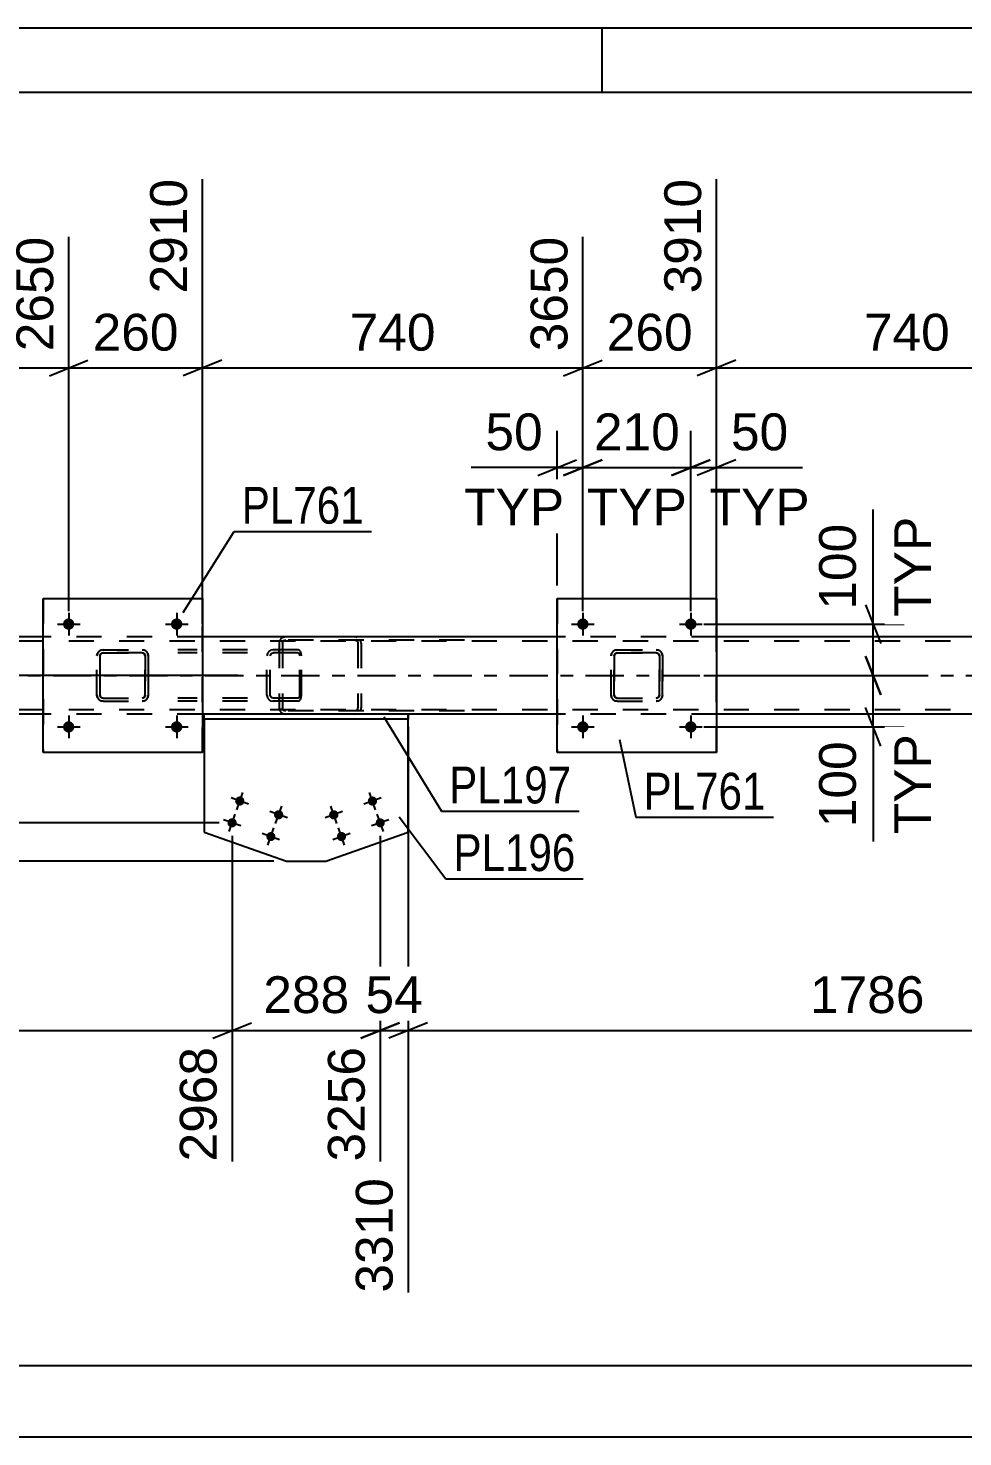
# Model space of a CAD drawing. Header units: millimetres. Extents: x -65 to 776, y -395 to 199.
# Drawn here: x 101.6 to 174.3, y 89.9 to 199.4 of the extents above; entities that cross this region are included whole.
import ezdxf

# ---------------------------------------------------------------- set-up
doc = ezdxf.new("R2010")
doc.units = ezdxf.units.MM
doc.linetypes.add('DXK_LINE_DOT2', pattern=[3.9198, 1.9599, -1.9599])
doc.linetypes.add('DXK_LINE_DOT3', pattern=[5.9187, 2.979, -0.9799, 0.9799, -0.9799])
doc.styles.add('Arial', font='ARIAL.TTF', dxfattribs={"height": 0.2})
doc.styles.add('Arial Narrow', font='ARIALN.TTF', dxfattribs={"height": 0.2})

# ---------------------------------------------------------------- blocks, each defined once
blk = doc.blocks.new('Unknown-318465366-1115')
at = {"color": 5, "linetype": 'Continuous'}
for p, q in [((776.28, 199.44), (-64.72, 199.44)), ((146.28, 194.44), (146.28, 199.44)), ((771.28, 194.44), (-59.72, 194.44))]:
    blk.add_line(p, q, dxfattribs=at)
blk = doc.blocks.new('Part-318465366-4475 - 4341')
at = {"color": 2, "linetype": 'Continuous'}
for p, q in [((142.79, 143.09), (142.79, 155.09)), ((142.79, 155.09), (142.79, 155.09)), ((142.79, 155.09), (155.19, 155.09)), ((155.19, 155.09), (155.19, 143.09)), ((142.79, 143.09), (142.79, 143.09)), ((155.19, 143.09), (142.79, 143.09))]:
    blk.add_line(p, q, dxfattribs=at)
at = {"color": 7, "linetype": 'DXK_LINE_DOT2'}
for p, q in [((142.79, 155.09), (142.79, 143.09)), ((142.79, 155.09), (142.79, 155.09)), ((155.19, 143.09), (155.19, 155.09)), ((142.79, 143.09), (142.79, 143.09))]:
    blk.add_line(p, q, dxfattribs=at)
blk = doc.blocks.new('Part-318465366-4476 - 4341')
at = {"color": 7, "linetype": 'DXK_LINE_DOT2'}
for p, q in [((146.98, 150.61), (147.02, 150.79)), ((146.98, 150.61), (146.99, 150.61)), ((146.98, 147.57), (146.98, 150.61)), ((147.02, 150.79), (146.99, 150.61)), ((146.99, 147.57), (146.99, 150.61)), ((147.24, 150.7), (147.22, 150.61)), ((147.23, 150.61), (147.22, 150.61)), ((147.22, 150.61), (147.22, 147.57)), ((147.23, 150.61), (147.24, 150.7)), ((147.23, 147.57), (147.23, 150.61)), ((147.24, 150.7), (147.3, 150.78)), ((147.29, 150.78), (147.24, 150.7)), ((147.28, 151.05), (147.46, 151.09)), ((147.47, 151.09), (147.28, 151.05)), ((147.37, 150.83), (147.29, 150.78)), ((147.3, 150.78), (147.37, 150.83)), ((147.37, 150.83), (147.47, 150.85)), ((147.46, 150.85), (147.37, 150.83)), ((147.47, 151.09), (147.46, 151.09)), ((147.46, 151.09), (150.5, 151.09)), ((147.46, 150.85), (147.47, 150.85)), ((150.5, 150.85), (147.46, 150.85)), ((147.47, 151.09), (150.51, 151.09)), ((147.47, 150.85), (150.51, 150.85)), ((150.5, 151.09), (150.51, 151.09)), ((150.5, 151.09), (150.69, 151.05)), ((150.51, 150.85), (150.5, 150.85)), ((150.59, 150.83), (150.5, 150.85)), ((150.69, 151.05), (150.51, 151.09)), ((150.51, 150.85), (150.6, 150.83)), ((150.59, 150.83), (150.6, 150.83)), ((150.67, 150.78), (150.59, 150.83)), ((150.6, 150.83), (150.68, 150.78)), ((150.72, 150.7), (150.67, 150.78)), ((150.68, 150.78), (150.73, 150.7)), ((150.74, 150.61), (150.72, 150.7)), ((150.73, 150.7), (150.75, 150.61)), ((150.75, 150.61), (150.74, 150.61)), ((150.74, 150.61), (150.74, 147.57)), ((150.75, 147.57), (150.75, 150.61)), ((150.94, 150.79), (150.98, 150.61)), ((150.99, 150.61), (150.95, 150.79)), ((150.99, 150.61), (150.98, 150.61)), ((150.98, 150.61), (150.98, 147.57)), ((150.99, 147.57), (150.99, 150.61)), ((146.99, 147.57), (146.98, 147.57)), ((147.02, 147.38), (146.98, 147.57)), ((146.99, 147.57), (147.02, 147.38)), ((147.22, 147.57), (147.23, 147.57)), ((147.22, 147.57), (147.24, 147.48)), ((147.24, 147.48), (147.23, 147.57)), ((147.3, 147.4), (147.24, 147.48)), ((147.24, 147.48), (147.29, 147.4)), ((147.28, 147.12), (147.28, 147.12)), ((147.46, 147.09), (147.28, 147.12)), ((147.28, 147.12), (147.47, 147.09)), ((147.29, 147.4), (147.37, 147.35)), ((147.37, 147.35), (147.3, 147.4)), ((147.47, 147.33), (147.37, 147.35)), ((147.37, 147.35), (147.46, 147.33)), ((147.47, 147.33), (147.46, 147.33)), ((147.46, 147.33), (150.5, 147.33)), ((147.47, 147.09), (147.46, 147.09)), ((147.46, 147.09), (150.5, 147.09)), ((147.47, 147.33), (150.51, 147.33)), ((147.47, 147.09), (150.51, 147.09)), ((150.5, 147.33), (150.59, 147.35)), ((150.5, 147.33), (150.51, 147.33)), ((150.69, 147.12), (150.5, 147.09)), ((150.5, 147.09), (150.51, 147.09)), ((150.6, 147.35), (150.51, 147.33)), ((150.51, 147.09), (150.69, 147.12)), ((150.59, 147.35), (150.67, 147.4)), ((150.68, 147.4), (150.6, 147.35)), ((150.67, 147.4), (150.72, 147.48)), ((150.73, 147.48), (150.68, 147.4)), ((150.72, 147.48), (150.74, 147.57)), ((150.75, 147.57), (150.73, 147.48)), ((150.74, 147.57), (150.75, 147.57)), ((150.98, 147.57), (150.94, 147.38)), ((150.95, 147.38), (150.99, 147.57)), ((150.98, 147.57), (150.99, 147.57))]:
    blk.add_line(p, q, dxfattribs=at)
at = {"color": 7, "linetype": 'DXK_LINE_DOT3'}
blk.add_line((148.99, 149.09), (148.98, 149.09), dxfattribs=at)
at = {"color": 7, "linetype": 'DXK_LINE_DOT2'}
for centre, start, end in [((147.46, 150.61), 112.5, 157.5), ((147.47, 150.61), 112.5, 157.5), ((150.5, 150.61), 22.5, 67.5), ((150.51, 150.61), 22.5, 67.5), ((147.46, 147.57), 202.5, 247.5), ((147.47, 147.57), 202.5, 247.5), ((150.5, 147.57), 292.5, 337.5), ((150.51, 147.57), 292.5, 337.5)]:
    blk.add_arc(centre, 0.48, start, end, dxfattribs=at)
blk = doc.blocks.new('Part-318465366-4470 - 4341')
at = {"color": 7, "linetype": 'DXK_LINE_DOT2'}
for p, q in [((106.98, 150.61), (107.02, 150.79)), ((106.98, 150.61), (106.99, 150.61)), ((106.98, 147.57), (106.98, 150.61)), ((107.02, 150.79), (106.99, 150.61)), ((106.99, 147.57), (106.99, 150.61)), ((107.24, 150.7), (107.22, 150.61)), ((107.23, 150.61), (107.22, 150.61)), ((107.22, 150.61), (107.22, 147.57)), ((107.23, 150.61), (107.24, 150.7)), ((107.23, 147.57), (107.23, 150.61)), ((107.24, 150.7), (107.3, 150.78)), ((107.29, 150.78), (107.24, 150.7)), ((107.28, 151.05), (107.46, 151.09)), ((107.47, 151.09), (107.28, 151.05)), ((107.37, 150.83), (107.29, 150.78)), ((107.3, 150.78), (107.37, 150.83)), ((107.37, 150.83), (107.47, 150.85)), ((107.46, 150.85), (107.37, 150.83)), ((107.47, 151.09), (107.46, 151.09)), ((107.46, 151.09), (110.5, 151.09)), ((107.46, 150.85), (107.47, 150.85)), ((110.5, 150.85), (107.46, 150.85)), ((107.47, 151.09), (110.51, 151.09)), ((107.47, 150.85), (110.51, 150.85)), ((110.5, 151.09), (110.51, 151.09)), ((110.5, 151.09), (110.69, 151.05)), ((110.51, 150.85), (110.5, 150.85)), ((110.59, 150.83), (110.5, 150.85)), ((110.69, 151.05), (110.51, 151.09)), ((110.51, 150.85), (110.6, 150.83)), ((110.59, 150.83), (110.6, 150.83)), ((110.67, 150.78), (110.59, 150.83)), ((110.6, 150.83), (110.68, 150.78)), ((110.72, 150.7), (110.67, 150.78)), ((110.68, 150.78), (110.73, 150.7)), ((110.74, 150.61), (110.72, 150.7)), ((110.73, 150.7), (110.75, 150.61)), ((110.75, 150.61), (110.74, 150.61)), ((110.74, 150.61), (110.74, 147.57)), ((110.75, 147.57), (110.75, 150.61)), ((110.94, 150.79), (110.98, 150.61)), ((110.99, 150.61), (110.95, 150.79)), ((110.99, 150.61), (110.98, 150.61)), ((110.98, 150.61), (110.98, 147.57)), ((110.99, 147.57), (110.99, 150.61)), ((106.99, 147.57), (106.98, 147.57)), ((107.02, 147.38), (106.98, 147.57)), ((106.99, 147.57), (107.02, 147.38)), ((107.22, 147.57), (107.23, 147.57)), ((107.22, 147.57), (107.24, 147.48)), ((107.24, 147.48), (107.23, 147.57)), ((107.3, 147.4), (107.24, 147.48)), ((107.24, 147.48), (107.29, 147.4)), ((107.28, 147.12), (107.28, 147.12)), ((107.46, 147.09), (107.28, 147.12)), ((107.28, 147.12), (107.47, 147.09)), ((107.29, 147.4), (107.37, 147.35)), ((107.37, 147.35), (107.3, 147.4)), ((107.47, 147.33), (107.37, 147.35)), ((107.37, 147.35), (107.46, 147.33)), ((107.47, 147.33), (107.46, 147.33)), ((107.46, 147.33), (110.5, 147.33)), ((107.47, 147.09), (107.46, 147.09)), ((107.46, 147.09), (110.5, 147.09)), ((107.47, 147.33), (110.51, 147.33)), ((107.47, 147.09), (110.51, 147.09)), ((110.5, 147.33), (110.59, 147.35)), ((110.5, 147.33), (110.51, 147.33)), ((110.69, 147.12), (110.5, 147.09)), ((110.5, 147.09), (110.51, 147.09)), ((110.6, 147.35), (110.51, 147.33)), ((110.51, 147.09), (110.69, 147.12)), ((110.59, 147.35), (110.67, 147.4)), ((110.68, 147.4), (110.6, 147.35)), ((110.67, 147.4), (110.72, 147.48)), ((110.73, 147.48), (110.68, 147.4)), ((110.72, 147.48), (110.74, 147.57)), ((110.75, 147.57), (110.73, 147.48)), ((110.74, 147.57), (110.75, 147.57)), ((110.98, 147.57), (110.94, 147.38)), ((110.95, 147.38), (110.99, 147.57)), ((110.98, 147.57), (110.99, 147.57))]:
    blk.add_line(p, q, dxfattribs=at)
at = {"color": 7, "linetype": 'DXK_LINE_DOT3'}
blk.add_line((108.99, 149.09), (108.98, 149.09), dxfattribs=at)
at = {"color": 7, "linetype": 'DXK_LINE_DOT2'}
for centre, start, end in [((107.46, 150.61), 112.5, 157.5), ((107.47, 150.61), 112.5, 157.5), ((110.5, 150.61), 22.5, 67.5), ((110.51, 150.61), 22.5, 67.5), ((107.46, 147.57), 202.5, 247.5), ((107.47, 147.57), 202.5, 247.5), ((110.5, 147.57), 292.5, 337.5), ((110.51, 147.57), 292.5, 337.5)]:
    blk.add_arc(centre, 0.48, start, end, dxfattribs=at)
blk = doc.blocks.new('Bolt-318465366-4458 - 4341')
at = {"linetype": 'Continuous'}
for points in [[(128.08, 139.2, -1), (128.76, 139.45, -1)], [(125.07, 138.13, -1), (125.75, 138.38, -1)], [(128.69, 137.51, -1), (129.36, 137.75, -1)], [(125.67, 136.44, -1), (126.35, 136.68, -1)]]:
    blk.add_hatch(color=1, dxfattribs=at).paths.add_polyline_path(points)
at = {"color": 1, "linetype": 'Continuous'}
for p, q in [((129.1, 139.57), (127.74, 139.08)), ((128.66, 138.65), (128.18, 140)), ((126.09, 138.5), (124.73, 138.01)), ((125.65, 137.58), (125.17, 138.93)), ((129.27, 136.95), (128.78, 138.31)), ((126.25, 135.88), (125.77, 137.24)), ((129.7, 137.87), (128.35, 137.39)), ((126.69, 136.8), (125.33, 136.32))]:
    blk.add_line(p, q, dxfattribs=at)
blk = doc.blocks.new('Part-318465366-4469 - 4341')
at = {"color": 2, "linetype": 'Continuous'}
for p, q in [((102.79, 143.09), (102.79, 155.09)), ((102.79, 155.09), (102.79, 155.09)), ((102.79, 155.09), (115.19, 155.09)), ((115.19, 155.09), (115.19, 143.09)), ((102.79, 143.09), (102.79, 143.09)), ((115.19, 143.09), (102.79, 143.09))]:
    blk.add_line(p, q, dxfattribs=at)
at = {"color": 7, "linetype": 'DXK_LINE_DOT2'}
for p, q in [((102.79, 155.09), (102.79, 143.09)), ((102.79, 155.09), (102.79, 155.09)), ((115.19, 143.09), (115.19, 155.09)), ((102.79, 143.09), (102.79, 143.09))]:
    blk.add_line(p, q, dxfattribs=at)
blk = doc.blocks.new('Part-318465366-4488 - 4341')
at = {"color": 7, "linetype": 'DXK_LINE_DOT2'}
for p, q in [((675.12, 151.77), (14.79, 151.77)), ((115.19, 152.09), (102.79, 152.09)), ((155.19, 152.09), (142.79, 152.09)), ((675.12, 146.41), (14.79, 146.41)), ((115.19, 146.09), (102.79, 146.09)), ((131.19, 146.09), (115.33, 146.09)), ((155.19, 146.09), (142.79, 146.09))]:
    blk.add_line(p, q, dxfattribs=at)
at = {"color": 2, "linetype": 'Continuous'}
for p, q in [((102.79, 152.09), (75.19, 152.09)), ((142.79, 152.09), (115.19, 152.09)), ((182.79, 152.09), (155.19, 152.09)), ((102.79, 146.09), (75.19, 146.09)), ((115.33, 146.09), (115.19, 146.09)), ((142.79, 146.09), (131.19, 146.09)), ((182.79, 146.09), (155.19, 146.09))]:
    blk.add_line(p, q, dxfattribs=at)
at = {"color": 7, "linetype": 'DXK_LINE_DOT3'}
blk.add_line((14.79, 149.09), (675.12, 149.09), dxfattribs=at)
blk = doc.blocks.new('Bolt-318465366-4530 - 4341')
at = {"linetype": 'Continuous'}
for points in [[(104.35, 145.09), (104.36, 145.18), (104.38, 145.27), (104.43, 145.35), (104.49, 145.41), (104.57, 145.47), (104.65, 145.51), (104.74, 145.53), (104.83, 145.53), (104.92, 145.51), (105.01, 145.47), (105.08, 145.41), (105.14, 145.35), (105.19, 145.27), (105.22, 145.18), (105.23, 145.09), (105.22, 145), (105.19, 144.91), (105.14, 144.83), (105.08, 144.76), (105.01, 144.71), (104.92, 144.67), (104.83, 144.65), (104.74, 144.65), (104.65, 144.67), (104.57, 144.71), (104.49, 144.76), (104.43, 144.83), (104.38, 144.91), (104.36, 145)], [(112.75, 145.09), (112.76, 145.18), (112.78, 145.27), (112.83, 145.35), (112.89, 145.41), (112.97, 145.47), (113.05, 145.51), (113.14, 145.53), (113.23, 145.53), (113.32, 145.51), (113.41, 145.47), (113.48, 145.41), (113.54, 145.35), (113.59, 145.27), (113.62, 145.18), (113.63, 145.09), (113.62, 145), (113.59, 144.91), (113.54, 144.83), (113.48, 144.76), (113.41, 144.71), (113.32, 144.67), (113.23, 144.65), (113.14, 144.65), (113.05, 144.67), (112.97, 144.71), (112.89, 144.76), (112.83, 144.83), (112.78, 144.91), (112.76, 145)]]:
    blk.add_hatch(color=1, dxfattribs=at).paths.add_polyline_path(points)
at = {"color": 1, "linetype": 'Continuous'}
for p, q in [((104.79, 145.97), (104.79, 144.21)), ((113.19, 145.97), (113.19, 144.21)), ((103.91, 145.09), (105.67, 145.09)), ((112.31, 145.09), (114.07, 145.09))]:
    blk.add_line(p, q, dxfattribs=at)
blk = doc.blocks.new('Bolt-318465366-4531 - 4341')
at = {"linetype": 'Continuous'}
for points in [[(144.35, 153.09), (144.36, 153.18), (144.38, 153.27), (144.43, 153.35), (144.49, 153.41), (144.57, 153.47), (144.65, 153.51), (144.74, 153.53), (144.83, 153.53), (144.92, 153.51), (145.01, 153.47), (145.08, 153.41), (145.14, 153.35), (145.19, 153.27), (145.22, 153.18), (145.23, 153.09), (145.22, 153), (145.19, 152.91), (145.14, 152.83), (145.08, 152.76), (145.01, 152.71), (144.92, 152.67), (144.83, 152.65), (144.74, 152.65), (144.65, 152.67), (144.57, 152.71), (144.49, 152.76), (144.43, 152.83), (144.38, 152.91), (144.36, 153)], [(152.75, 153.09), (152.76, 153.18), (152.78, 153.27), (152.83, 153.35), (152.89, 153.41), (152.97, 153.47), (153.05, 153.51), (153.14, 153.53), (153.23, 153.53), (153.32, 153.51), (153.41, 153.47), (153.48, 153.41), (153.54, 153.35), (153.59, 153.27), (153.62, 153.18), (153.63, 153.09), (153.62, 153), (153.59, 152.91), (153.54, 152.83), (153.48, 152.76), (153.41, 152.71), (153.32, 152.67), (153.23, 152.65), (153.14, 152.65), (153.05, 152.67), (152.97, 152.71), (152.89, 152.76), (152.83, 152.83), (152.78, 152.91), (152.76, 153)]]:
    blk.add_hatch(color=1, dxfattribs=at).paths.add_polyline_path(points)
at = {"color": 1, "linetype": 'Continuous'}
for p, q in [((144.79, 153.97), (144.79, 152.21)), ((153.19, 153.97), (153.19, 152.21)), ((143.91, 153.09), (145.67, 153.09)), ((152.31, 153.09), (154.07, 153.09))]:
    blk.add_line(p, q, dxfattribs=at)
blk = doc.blocks.new('Bolt-318465366-4532 - 4341')
at = {"linetype": 'Continuous'}
for points in [[(144.35, 145.09), (144.36, 145.18), (144.38, 145.27), (144.43, 145.35), (144.49, 145.41), (144.57, 145.47), (144.65, 145.51), (144.74, 145.53), (144.83, 145.53), (144.92, 145.51), (145.01, 145.47), (145.08, 145.41), (145.14, 145.35), (145.19, 145.27), (145.22, 145.18), (145.23, 145.09), (145.22, 145), (145.19, 144.91), (145.14, 144.83), (145.08, 144.76), (145.01, 144.71), (144.92, 144.67), (144.83, 144.65), (144.74, 144.65), (144.65, 144.67), (144.57, 144.71), (144.49, 144.76), (144.43, 144.83), (144.38, 144.91), (144.36, 145)], [(152.75, 145.09), (152.76, 145.18), (152.78, 145.27), (152.83, 145.35), (152.89, 145.41), (152.97, 145.47), (153.05, 145.51), (153.14, 145.53), (153.23, 145.53), (153.32, 145.51), (153.41, 145.47), (153.48, 145.41), (153.54, 145.35), (153.59, 145.27), (153.62, 145.18), (153.63, 145.09), (153.62, 145), (153.59, 144.91), (153.54, 144.83), (153.48, 144.76), (153.41, 144.71), (153.32, 144.67), (153.23, 144.65), (153.14, 144.65), (153.05, 144.67), (152.97, 144.71), (152.89, 144.76), (152.83, 144.83), (152.78, 144.91), (152.76, 145)]]:
    blk.add_hatch(color=1, dxfattribs=at).paths.add_polyline_path(points)
at = {"color": 1, "linetype": 'Continuous'}
for p, q in [((144.79, 145.97), (144.79, 144.21)), ((153.19, 145.97), (153.19, 144.21)), ((143.91, 145.09), (145.67, 145.09)), ((152.31, 145.09), (154.07, 145.09))]:
    blk.add_line(p, q, dxfattribs=at)
blk = doc.blocks.new('Part-318465366-4539 - 4341')
at = {"color": 7, "linetype": 'DXK_LINE_DOT2'}
for p, q in [((121.2, 151.77), (121.16, 151.61)), ((121.16, 151.61), (121.16, 146.57)), ((121.2, 151.79), (121.2, 151.77)), ((121.42, 151.61), (121.44, 151.7)), ((121.42, 151.61), (121.42, 146.57)), ((121.44, 151.7), (121.49, 151.78)), ((121.67, 152.09), (121.48, 152.05)), ((121.49, 151.78), (121.57, 151.83)), ((121.57, 151.83), (121.67, 151.85)), ((135.58, 152.09), (121.67, 152.09)), ((135.58, 151.85), (121.67, 151.85)), ((127.23, 152.05), (127.04, 152.09)), ((127.04, 151.85), (127.13, 151.83)), ((127.13, 151.83), (127.22, 151.78)), ((127.22, 151.78), (127.27, 151.7)), ((127.27, 151.7), (127.29, 151.61)), ((127.29, 151.61), (127.29, 146.57)), ((127.51, 151.77), (127.51, 151.79)), ((127.55, 151.61), (127.51, 151.77)), ((127.55, 151.61), (127.55, 146.57)), ((121.16, 146.57), (121.18, 146.5)), ((121.18, 146.5), (121.2, 146.38)), ((121.43, 146.5), (121.42, 146.57)), ((121.44, 146.48), (121.43, 146.5)), ((121.49, 146.4), (121.44, 146.48)), ((121.48, 146.12), (121.67, 146.09)), ((121.57, 146.35), (121.49, 146.4)), ((121.67, 146.33), (121.57, 146.35)), ((135.58, 146.33), (121.67, 146.33)), ((135.58, 146.09), (121.67, 146.09)), ((127.13, 146.35), (127.04, 146.33)), ((127.04, 146.09), (127.23, 146.12)), ((127.22, 146.4), (127.13, 146.35)), ((127.27, 146.48), (127.22, 146.4)), ((127.27, 146.48), (127.28, 146.5)), ((127.28, 146.5), (127.29, 146.57)), ((127.51, 146.38), (127.53, 146.5)), ((127.53, 146.5), (127.55, 146.57))]:
    blk.add_line(p, q, dxfattribs=at)
for centre, start, end in [((121.65, 151.59), 110.7583, 155.6801), ((121.65, 146.59), 204.3199, 249.2417)]:
    blk.add_arc(centre, 0.496, start, end, dxfattribs=at)
blk = doc.blocks.new('Bolt-318465366-4571 - 4341')
at = {"linetype": 'Continuous'}
for points in [[(104.35, 153.09), (104.36, 153.18), (104.38, 153.27), (104.43, 153.35), (104.49, 153.41), (104.57, 153.47), (104.65, 153.51), (104.74, 153.53), (104.83, 153.53), (104.92, 153.51), (105.01, 153.47), (105.08, 153.41), (105.14, 153.35), (105.19, 153.27), (105.22, 153.18), (105.23, 153.09), (105.22, 153), (105.19, 152.91), (105.14, 152.83), (105.08, 152.76), (105.01, 152.71), (104.92, 152.67), (104.83, 152.65), (104.74, 152.65), (104.65, 152.67), (104.57, 152.71), (104.49, 152.76), (104.43, 152.83), (104.38, 152.91), (104.36, 153)], [(112.75, 153.09), (112.76, 153.18), (112.78, 153.27), (112.83, 153.35), (112.89, 153.41), (112.97, 153.47), (113.05, 153.51), (113.14, 153.53), (113.23, 153.53), (113.32, 153.51), (113.41, 153.47), (113.48, 153.41), (113.54, 153.35), (113.59, 153.27), (113.62, 153.18), (113.63, 153.09), (113.62, 153), (113.59, 152.91), (113.54, 152.83), (113.48, 152.76), (113.41, 152.71), (113.32, 152.67), (113.23, 152.65), (113.14, 152.65), (113.05, 152.67), (112.97, 152.71), (112.89, 152.76), (112.83, 152.83), (112.78, 152.91), (112.76, 153)]]:
    blk.add_hatch(color=1, dxfattribs=at).paths.add_polyline_path(points)
at = {"color": 1, "linetype": 'Continuous'}
for p, q in [((104.79, 153.97), (104.79, 152.21)), ((113.19, 153.97), (113.19, 152.21)), ((103.91, 153.09), (105.67, 153.09)), ((112.31, 153.09), (114.07, 153.09))]:
    blk.add_line(p, q, dxfattribs=at)
blk = doc.blocks.new('Part-318465366-4729 - 4341')
at = {"color": 2, "linetype": 'Continuous'}
for p, q in [((131.19, 146.09), (115.33, 146.09)), ((115.33, 145.69), (115.33, 146.09)), ((131.19, 146.09), (131.19, 146.09)), ((131.19, 146.09), (131.19, 145.69)), ((131.19, 145.69), (115.33, 145.69)), ((131.19, 145.69), (131.19, 145.69))]:
    blk.add_line(p, q, dxfattribs=at)
at = {"color": 7, "linetype": 'DXK_LINE_DOT2'}
for p, q in [((115.33, 145.69), (115.33, 146.09)), ((131.19, 145.69), (131.19, 146.09)), ((131.19, 146.09), (131.19, 146.09)), ((131.19, 145.69), (131.19, 145.69))]:
    blk.add_line(p, q, dxfattribs=at)
blk = doc.blocks.new('Part-318465366-4723 - 4341')
at = {"color": 7, "linetype": 'DXK_LINE_DOT2'}
for p, q in [((122.63, 151.09), (113.27, 151.09)), ((122.63, 150.85), (113.27, 150.85)), ((120.25, 150.79), (120.21, 150.61)), ((120.21, 147.57), (120.21, 150.61)), ((120.46, 150.61), (120.48, 150.7)), ((120.46, 147.57), (120.46, 150.61)), ((120.48, 150.7), (120.54, 150.78)), ((120.72, 151.09), (120.52, 151.05)), ((120.54, 150.78), (120.62, 150.83)), ((120.62, 150.83), (120.72, 150.85)), ((121.16, 150.85), (121.16, 151.09)), ((122.73, 151.05), (122.63, 151.09)), ((122.63, 150.85), (122.68, 150.83)), ((122.68, 150.83), (122.72, 150.78)), ((122.72, 150.78), (122.75, 150.7)), ((122.82, 150.95), (122.73, 151.05)), ((122.75, 150.7), (122.76, 150.61)), ((122.76, 147.57), (122.76, 150.61)), ((122.88, 150.79), (122.82, 150.95)), ((122.9, 150.61), (122.88, 150.79)), ((122.9, 147.57), (122.9, 150.61)), ((122.63, 147.33), (113.27, 147.33)), ((122.63, 147.09), (113.27, 147.09)), ((120.21, 147.57), (120.25, 147.38)), ((120.48, 147.48), (120.46, 147.57)), ((120.54, 147.4), (120.48, 147.48)), ((120.52, 147.12), (120.72, 147.09)), ((120.62, 147.35), (120.54, 147.4)), ((120.72, 147.33), (120.62, 147.35)), ((121.16, 147.09), (121.16, 147.33)), ((122.68, 147.35), (122.63, 147.33)), ((122.63, 147.09), (122.73, 147.12)), ((122.72, 147.4), (122.68, 147.35)), ((122.75, 147.48), (122.72, 147.4)), ((122.73, 147.12), (122.82, 147.23)), ((122.76, 147.57), (122.75, 147.48)), ((122.82, 147.23), (122.88, 147.38)), ((122.88, 147.38), (122.9, 147.57))]:
    blk.add_line(p, q, dxfattribs=at)
for centre, start, end in [((120.7, 150.59), 111.1513, 156.1049), ((120.7, 147.58), 203.8951, 248.8487)]:
    blk.add_arc(centre, 0.492, start, end, dxfattribs=at)
blk = doc.blocks.new('Bolt-318465366-4724 - 4341')
at = {"linetype": 'Continuous'}
for points in [[(117.76, 139.45, -1), (118.44, 139.2, -1)], [(120.78, 138.38, -1), (121.46, 138.13, -1)], [(117.16, 137.75, -1), (117.84, 137.51, -1)], [(120.18, 136.68, -1), (120.85, 136.44, -1)]]:
    blk.add_hatch(color=1, dxfattribs=at).paths.add_polyline_path(points)
at = {"color": 1, "linetype": 'Continuous'}
for p, q in [((118.78, 139.08), (117.42, 139.57)), ((117.86, 138.65), (118.34, 140)), ((117.26, 136.95), (117.74, 138.31)), ((121.8, 138.01), (120.44, 138.5)), ((120.88, 137.58), (121.36, 138.93)), ((118.18, 137.39), (116.82, 137.87)), ((120.27, 135.88), (120.76, 137.24)), ((121.19, 136.32), (119.84, 136.8))]:
    blk.add_line(p, q, dxfattribs=at)
blk = doc.blocks.new('Part-318465366-4734 - 4341')
at = {"color": 2, "linetype": 'Continuous'}
for p, q in [((115.33, 145.69), (115.33, 136.91)), ((131.19, 136.91), (131.19, 145.69)), ((115.33, 136.91), (121.74, 134.64)), ((124.78, 134.64), (131.19, 136.91)), ((121.74, 134.64), (124.78, 134.64))]:
    blk.add_line(p, q, dxfattribs=at)
at = {"color": 7, "linetype": 'DXK_LINE_DOT2'}
blk.add_line((131.19, 145.69), (115.33, 145.69), dxfattribs=at)
blk = doc.blocks.new('StraightDimension-318465366-5444 - 4341')
at = {"color": 7, "linetype": 'Continuous'}
for p, q in [((75.19, 153.09), (75.19, 187.71)), ((104.79, 154.09), (104.79, 183.21)), ((76.69, 173.61), (73.69, 172.41)), ((103.29, 172.41), (106.29, 173.61)), ((75.19, 173.01), (104.79, 173.01))]:
    blk.add_line(p, q, dxfattribs=at)
at = {"color": 0}
blk.add_wipeout([(93.92, 173.76), (93.92, 177.96), (86.05, 177.96), (86.05, 173.76)], dxfattribs=at)
at = {"color": 3, "style": 'Arial'}
blk.add_text('740', height=2.865, dxfattribs=at).set_placement((86.65, 174.36))
at = {"color": 0, "linetype": 'Continuous'}
blk.add_wipeout([(104.19, 183.81), (99.99, 183.81), (99.99, 173.71), (104.19, 173.71)], dxfattribs=at)
at = {"color": 3, "linetype": 'Continuous', "style": 'Arial'}
blk.add_text('2650', height=2.865, rotation=90.0002, dxfattribs=at).set_placement((103.59, 174.31))
blk = doc.blocks.new('StraightDimension-318465366-5712 - 4341')
at = {"color": 7, "linetype": 'Continuous'}
for p, q in [((97.5, 150.59), (98.7, 147.59)), ((117.98, 149.09), (95.25, 149.09)), ((98.1, 137.63), (98.1, 149.09)), ((98.7, 136.13), (97.5, 139.13)), ((116.5, 137.63), (95.25, 137.63))]:
    blk.add_line(p, q, dxfattribs=at)
at = {"color": 0}
blk.add_wipeout([(97.35, 147.29), (93.15, 147.29), (93.15, 139.42), (97.35, 139.42)], dxfattribs=at)
at = {"color": 3, "style": 'Arial'}
blk.add_text('286', height=2.865, rotation=90.0002, dxfattribs=at).set_placement((96.75, 140.02))
blk = doc.blocks.new('StraightDimension-318465366-5120 - 4341')
at = {"color": 7, "linetype": 'Continuous'}
for p, q in [((142.79, 156.09), (142.79, 168.11)), ((144.79, 154.09), (144.79, 168.11)), ((141.29, 164.66), (144.29, 165.86)), ((146.29, 165.86), (143.29, 164.66)), ((142.79, 165.26), (136.09, 165.26)), ((142.79, 165.26), (136.09, 165.26)), ((142.79, 165.26), (144.79, 165.26))]:
    blk.add_line(p, q, dxfattribs=at)
at = {"color": 0}
blk.add_wipeout([(142.26, 166.01), (142.26, 170.21), (136.61, 170.21), (136.61, 166.01)], dxfattribs=at)
at = {"color": 0, "linetype": 'Continuous'}
blk.add_wipeout([(143.93, 160.16), (143.93, 164.36), (134.95, 164.36), (134.95, 160.16)], dxfattribs=at)
at = {"color": 3, "style": 'Arial'}
blk.add_text('50', height=2.865, dxfattribs=at).set_placement((137.21, 166.61))
at = {"color": 3, "linetype": 'Continuous', "style": 'Arial'}
blk.add_text('TYP', height=2.865, dxfattribs=at).set_placement((135.55, 160.76))
blk = doc.blocks.new('StraightDimension-318465366-5504 - 4341')
at = {"color": 7, "linetype": 'Continuous'}
for p, q in [((155.19, 153.09), (155.19, 187.71)), ((184.79, 154.09), (184.79, 183.21)), ((156.69, 173.61), (153.69, 172.41)), ((183.29, 172.41), (186.29, 173.61)), ((155.19, 173.01), (184.79, 173.01))]:
    blk.add_line(p, q, dxfattribs=at)
at = {"color": 0}
blk.add_wipeout([(173.92, 173.76), (173.92, 177.96), (166.05, 177.96), (166.05, 173.76)], dxfattribs=at)
at = {"color": 3, "style": 'Arial'}
blk.add_text('740', height=2.865, dxfattribs=at).set_placement((166.65, 174.36))
at = {"color": 0, "linetype": 'Continuous'}
blk.add_wipeout([(184.19, 183.81), (179.99, 183.81), (179.99, 173.71), (184.19, 173.71)], dxfattribs=at)
at = {"color": 3, "linetype": 'Continuous', "style": 'Arial'}
blk.add_text('4650', height=2.865, rotation=90.0002, dxfattribs=at).set_placement((183.59, 174.31))
blk = doc.blocks.new('StraightDimension-318465366-5128 - 4341')
at = {"color": 7, "linetype": 'Continuous'}
blk.add_line((1.89, 89.87), (675.92, 89.87), dxfattribs=at)
blk = doc.blocks.new('StraightDimension-318465366-5109 - 4341')
at = {"color": 7, "linetype": 'Continuous'}
for p, q in [((144.79, 154.09), (144.79, 168.11)), ((153.19, 154.09), (153.19, 168.11)), ((143.29, 164.66), (146.29, 165.86)), ((154.69, 165.86), (151.69, 164.66)), ((144.79, 165.26), (153.19, 165.26))]:
    blk.add_line(p, q, dxfattribs=at)
at = {"color": 0}
blk.add_wipeout([(152.92, 166.01), (152.92, 170.21), (145.05, 170.21), (145.05, 166.01)], dxfattribs=at)
at = {"color": 0, "linetype": 'Continuous'}
blk.add_wipeout([(153.47, 160.16), (153.47, 164.36), (144.5, 164.36), (144.5, 160.16)], dxfattribs=at)
at = {"color": 3, "style": 'Arial'}
blk.add_text('210', height=2.865, dxfattribs=at).set_placement((145.65, 166.61))
at = {"color": 3, "linetype": 'Continuous', "style": 'Arial'}
blk.add_text('TYP', height=2.865, dxfattribs=at).set_placement((145.1, 160.76))
blk = doc.blocks.new('StraightDimension-318465366-5113 - 4341')
at = {"color": 7, "linetype": 'Continuous'}
for p, q in [((153.19, 154.09), (153.19, 168.11)), ((155.19, 156.09), (155.19, 168.11)), ((151.69, 164.66), (154.69, 165.86)), ((156.69, 165.86), (153.69, 164.66)), ((153.19, 165.26), (155.19, 165.26)), ((155.19, 165.26), (161.88, 165.26)), ((155.19, 165.26), (161.88, 165.26))]:
    blk.add_line(p, q, dxfattribs=at)
at = {"color": 0}
blk.add_wipeout([(161.36, 166.01), (161.36, 170.21), (155.71, 170.21), (155.71, 166.01)], dxfattribs=at)
at = {"color": 0, "linetype": 'Continuous'}
blk.add_wipeout([(163.02, 160.16), (163.02, 164.36), (154.05, 164.36), (154.05, 160.16)], dxfattribs=at)
at = {"color": 3, "style": 'Arial'}
blk.add_text('50', height=2.865, dxfattribs=at).set_placement((156.31, 166.61))
at = {"color": 3, "linetype": 'Continuous', "style": 'Arial'}
blk.add_text('TYP', height=2.865, dxfattribs=at).set_placement((154.65, 160.76))
blk = doc.blocks.new('StraightDimension-318465366-5656 - 4341')
at = {"color": 7, "linetype": 'Continuous'}
blk.add_line((2.69, 95.43), (675.12, 95.43), dxfattribs=at)
blk = doc.blocks.new('StraightDimension-318465366-4948 - 4341')
at = {"color": 7, "linetype": 'Continuous'}
for p, q in [((131.19, 145.09), (131.19, 101.09)), ((202.63, 136.63), (202.63, 111.29)), ((132.69, 122.08), (129.69, 120.88)), ((201.13, 120.88), (204.13, 122.08)), ((131.19, 121.48), (202.63, 121.48))]:
    blk.add_line(p, q, dxfattribs=at)
at = {"color": 0}
blk.add_wipeout([(171.96, 122.23), (171.96, 126.43), (161.86, 126.43), (161.86, 122.23)], dxfattribs=at)
at = {"color": 3, "style": 'Arial'}
blk.add_text('1786', height=2.865, dxfattribs=at).set_placement((162.46, 122.83))
at = {"color": 0, "linetype": 'Continuous'}
blk.add_wipeout([(202.03, 120.78), (197.83, 120.78), (197.83, 110.69), (202.03, 110.69)], dxfattribs=at)
at = {"color": 3, "linetype": 'Continuous', "style": 'Arial'}
blk.add_text('5096', height=2.865, rotation=90.0002, dxfattribs=at).set_placement((201.43, 111.29))
blk = doc.blocks.new('StraightDimension-318465366-4939 - 4341')
at = {"color": 7, "linetype": 'Continuous'}
for p, q in [((117.5, 136.63), (117.5, 111.29)), ((129.02, 136.63), (129.02, 111.29)), ((116, 120.88), (119, 122.08)), ((130.52, 122.08), (127.52, 120.88)), ((117.5, 121.48), (129.02, 121.48))]:
    blk.add_line(p, q, dxfattribs=at)
at = {"color": 0}
blk.add_wipeout([(127.2, 122.23), (127.2, 126.43), (119.33, 126.43), (119.33, 122.23)], dxfattribs=at)
at = {"color": 0, "linetype": 'Continuous'}
blk.add_wipeout([(128.42, 120.78), (124.22, 120.78), (124.22, 110.69), (128.42, 110.69)], dxfattribs=at)
at = {"color": 3, "style": 'Arial'}
blk.add_text('288', height=2.865, dxfattribs=at).set_placement((119.93, 122.83))
at = {"color": 3, "linetype": 'Continuous', "style": 'Arial'}
blk.add_text('3256', height=2.865, rotation=90.0002, dxfattribs=at).set_placement((127.82, 111.29))
blk = doc.blocks.new('StraightDimension-318465366-5029 - 4341')
at = {"color": 7, "linetype": 'Continuous'}
for p, q in [((46.06, 142.09), (46.06, 101.09)), ((117.5, 136.63), (117.5, 111.29)), ((47.56, 122.08), (44.56, 120.88)), ((116, 120.88), (119, 122.08)), ((46.06, 121.48), (117.5, 121.48))]:
    blk.add_line(p, q, dxfattribs=at)
at = {"color": 0}
blk.add_wipeout([(86.82, 122.23), (86.82, 126.43), (76.73, 126.43), (76.73, 122.23)], dxfattribs=at)
at = {"color": 3, "style": 'Arial'}
blk.add_text('1786', height=2.865, dxfattribs=at).set_placement((77.33, 122.83))
at = {"color": 0, "linetype": 'Continuous'}
blk.add_wipeout([(116.9, 120.78), (112.7, 120.78), (112.7, 110.69), (116.9, 110.69)], dxfattribs=at)
at = {"color": 3, "linetype": 'Continuous', "style": 'Arial'}
blk.add_text('2968', height=2.865, rotation=90.0002, dxfattribs=at).set_placement((116.3, 111.29))
blk = doc.blocks.new('StraightDimension-318465366-5038 - 4341')
at = {"color": 7, "linetype": 'Continuous'}
for p, q in [((131.19, 145.09), (131.19, 101.09)), ((129.02, 136.63), (129.02, 111.29)), ((127.52, 120.88), (130.52, 122.08)), ((132.69, 122.08), (129.69, 120.88)), ((129.02, 121.48), (131.19, 121.48))]:
    blk.add_line(p, q, dxfattribs=at)
at = {"color": 0, "linetype": 'Continuous'}
blk.add_wipeout([(130.59, 110.58), (126.39, 110.58), (126.39, 100.49), (130.59, 100.49)], dxfattribs=at)
at = {"color": 3, "linetype": 'Continuous', "style": 'Arial'}
blk.add_text('3310', height=2.865, rotation=90.0002, dxfattribs=at).set_placement((129.99, 101.09))
at = {"color": 0}
blk.add_wipeout([(132.93, 122.23), (132.93, 126.43), (127.28, 126.43), (127.28, 122.23)], dxfattribs=at)
at = {"color": 3, "style": 'Arial'}
blk.add_text('54', height=2.865, dxfattribs=at).set_placement((127.88, 122.83))
blk = doc.blocks.new('StraightDimension-318465366-5069 - 4341')
at = {"color": 7, "linetype": 'Continuous'}
for p, q in [((167.38, 153.09), (167.38, 162.01)), ((167.38, 153.09), (167.38, 162.01)), ((166.78, 154.59), (167.98, 151.59)), ((154.19, 153.09), (169.78, 153.09)), ((167.38, 149.09), (167.38, 153.09)), ((167.98, 147.59), (166.78, 150.59)), ((154.19, 149.09), (169.78, 149.09))]:
    blk.add_line(p, q, dxfattribs=at)
at = {"color": 0}
blk.add_wipeout([(166.63, 161.48), (162.43, 161.48), (162.43, 153.61), (166.63, 153.61)], dxfattribs=at)
at = {"color": 0, "linetype": 'Continuous'}
blk.add_wipeout([(172.48, 162.04), (168.28, 162.04), (168.28, 153.06), (172.48, 153.06)], dxfattribs=at)
at = {"color": 3, "linetype": 'Continuous', "style": 'Arial'}
blk.add_text('TYP', height=2.865, rotation=90.0002, dxfattribs=at).set_placement((171.88, 153.66))
at = {"color": 3, "style": 'Arial'}
blk.add_text('100', height=2.865, rotation=90.0002, dxfattribs=at).set_placement((166.03, 154.21))
blk = doc.blocks.new('StraightDimension-318465366-5089 - 4341')
at = {"color": 7, "linetype": 'Continuous'}
for p, q in [((166.78, 150.59), (167.98, 147.59)), ((154.19, 149.09), (169.78, 149.09)), ((167.38, 145.09), (167.38, 149.09)), ((167.98, 143.59), (166.78, 146.59)), ((154.19, 145.09), (169.78, 145.09)), ((167.38, 145.09), (167.38, 136.17)), ((167.38, 145.09), (167.38, 136.17))]:
    blk.add_line(p, q, dxfattribs=at)
at = {"color": 0, "linetype": 'Continuous'}
blk.add_wipeout([(172.48, 145.12), (168.28, 145.12), (168.28, 136.14), (172.48, 136.14)], dxfattribs=at)
at = {"color": 0}
blk.add_wipeout([(166.63, 144.56), (162.43, 144.56), (162.43, 136.69), (166.63, 136.69)], dxfattribs=at)
at = {"color": 3, "style": 'Arial'}
blk.add_text('100', height=2.865, rotation=90.0002, dxfattribs=at).set_placement((166.03, 137.29))
at = {"color": 3, "linetype": 'Continuous', "style": 'Arial'}
blk.add_text('TYP', height=2.865, rotation=90.0002, dxfattribs=at).set_placement((171.88, 136.74))
blk = doc.blocks.new('StraightDimension-318465366-5459 - 4341')
at = {"color": 7, "linetype": 'Continuous'}
for p, q in [((115.19, 153.09), (115.19, 187.71)), ((104.79, 154.09), (104.79, 183.21)), ((103.29, 172.41), (106.29, 173.61)), ((116.69, 173.61), (113.69, 172.41)), ((104.79, 173.01), (115.19, 173.01))]:
    blk.add_line(p, q, dxfattribs=at)
at = {"color": 0}
blk.add_wipeout([(113.92, 173.76), (113.92, 177.96), (106.05, 177.96), (106.05, 173.76)], dxfattribs=at)
at = {"color": 3, "style": 'Arial'}
blk.add_text('260', height=2.865, dxfattribs=at).set_placement((106.65, 174.36))
at = {"color": 0, "linetype": 'Continuous'}
blk.add_wipeout([(114.59, 188.31), (110.39, 188.31), (110.39, 178.21), (114.59, 178.21)], dxfattribs=at)
at = {"color": 3, "linetype": 'Continuous', "style": 'Arial'}
blk.add_text('2910', height=2.865, rotation=90.0002, dxfattribs=at).set_placement((113.99, 178.81))
blk = doc.blocks.new('StraightDimension-318465366-5474 - 4341')
at = {"color": 7, "linetype": 'Continuous'}
for p, q in [((115.19, 153.09), (115.19, 187.71)), ((144.79, 154.09), (144.79, 183.21)), ((116.69, 173.61), (113.69, 172.41)), ((143.29, 172.41), (146.29, 173.61)), ((115.19, 173.01), (144.79, 173.01))]:
    blk.add_line(p, q, dxfattribs=at)
at = {"color": 0}
blk.add_wipeout([(133.92, 173.76), (133.92, 177.96), (126.05, 177.96), (126.05, 173.76)], dxfattribs=at)
at = {"color": 3, "style": 'Arial'}
blk.add_text('740', height=2.865, dxfattribs=at).set_placement((126.65, 174.36))
at = {"color": 0, "linetype": 'Continuous'}
blk.add_wipeout([(144.19, 183.81), (139.99, 183.81), (139.99, 173.71), (144.19, 173.71)], dxfattribs=at)
at = {"color": 3, "linetype": 'Continuous', "style": 'Arial'}
blk.add_text('3650', height=2.865, rotation=90.0002, dxfattribs=at).set_placement((143.59, 174.31))
blk = doc.blocks.new('StraightDimension-318465366-5489 - 4341')
at = {"color": 7, "linetype": 'Continuous'}
for p, q in [((155.19, 153.09), (155.19, 187.71)), ((144.79, 154.09), (144.79, 183.21)), ((143.29, 172.41), (146.29, 173.61)), ((156.69, 173.61), (153.69, 172.41)), ((144.79, 173.01), (155.19, 173.01))]:
    blk.add_line(p, q, dxfattribs=at)
at = {"color": 0}
blk.add_wipeout([(153.92, 173.76), (153.92, 177.96), (146.05, 177.96), (146.05, 173.76)], dxfattribs=at)
at = {"color": 3, "style": 'Arial'}
blk.add_text('260', height=2.865, dxfattribs=at).set_placement((146.65, 174.36))
at = {"color": 0, "linetype": 'Continuous'}
blk.add_wipeout([(154.59, 188.31), (150.39, 188.31), (150.39, 178.21), (154.59, 178.21)], dxfattribs=at)
at = {"color": 3, "linetype": 'Continuous', "style": 'Arial'}
blk.add_text('3910', height=2.865, rotation=90.0002, dxfattribs=at).set_placement((153.99, 178.81))
blk = doc.blocks.new('StraightDimension-318465366-5728 - 4341')
at = {"color": 7, "linetype": 'Continuous'}
for p, q in [((97.5, 139.13), (98.7, 136.13)), ((116.5, 137.63), (95.25, 137.63)), ((98.1, 134.64), (98.1, 137.63)), ((98.7, 133.14), (97.5, 136.14)), ((120.74, 134.64), (95.25, 134.64)), ((98.1, 134.64), (98.1, 127.94)), ((98.1, 134.64), (98.1, 127.94))]:
    blk.add_line(p, q, dxfattribs=at)
at = {"color": 0}
blk.add_wipeout([(97.35, 134.11), (93.15, 134.11), (93.15, 128.47), (97.35, 128.47)], dxfattribs=at)
at = {"color": 3, "style": 'Arial'}
blk.add_text('75', height=2.865, rotation=90.0002, dxfattribs=at).set_placement((96.75, 129.07))
blk = doc.blocks.new('Mark-318465366-4465 - 4341')
at = {"color": 30, "linetype": 'Continuous'}
for p, q in [((113.69, 153.99), (117.65, 160.3)), ((117.65, 160.3), (128.35, 160.3))]:
    blk.add_line(p, q, dxfattribs=at)
at = {"color": 0}
blk.add_wipeout([(127.75, 160.9), (127.75, 163.9), (118.25, 163.9), (118.25, 160.9)], dxfattribs=at)
blk.add_wipeout([(127.75, 160.9), (127.75, 163.9), (118.25, 163.9), (118.25, 160.9)], dxfattribs=at)
at = {"color": 3, "style": 'Arial Narrow'}
blk.add_text('PL761', height=2.863, dxfattribs=at).set_placement((118.25, 160.9))
blk = doc.blocks.new('Mark-318465366-4471 - 4341')
at = {"color": 30, "linetype": 'Continuous'}
for p, q in [((147.63, 144.11), (148.91, 138.06)), ((148.91, 138.06), (159.62, 138.06))]:
    blk.add_line(p, q, dxfattribs=at)
at = {"color": 0}
blk.add_wipeout([(159.02, 138.66), (159.02, 141.66), (149.51, 141.66), (149.51, 138.66)], dxfattribs=at)
blk.add_wipeout([(159.02, 138.66), (159.02, 141.66), (149.51, 141.66), (149.51, 138.66)], dxfattribs=at)
at = {"color": 3, "style": 'Arial Narrow'}
blk.add_text('PL761', height=2.863, dxfattribs=at).set_placement((149.51, 138.66))
blk = doc.blocks.new('Mark-318465366-4725 - 4341')
at = {"color": 30, "linetype": 'Continuous'}
for p, q in [((129.31, 145.88), (133.79, 138.54)), ((133.79, 138.54), (144.49, 138.54))]:
    blk.add_line(p, q, dxfattribs=at)
at = {"color": 0}
blk.add_wipeout([(143.89, 139.14), (143.89, 142.14), (134.39, 142.14), (134.39, 139.14)], dxfattribs=at)
blk.add_wipeout([(143.89, 139.14), (143.89, 142.14), (134.39, 142.14), (134.39, 139.14)], dxfattribs=at)
at = {"color": 3, "style": 'Arial Narrow'}
blk.add_text('PL197', height=2.863, dxfattribs=at).set_placement((134.39, 139.14))
blk = doc.blocks.new('Mark-318465366-4730 - 4341')
at = {"color": 30, "linetype": 'Continuous'}
for p, q in [((130.5, 138.1), (134.12, 133.28)), ((134.12, 133.28), (144.82, 133.28))]:
    blk.add_line(p, q, dxfattribs=at)
at = {"color": 0}
blk.add_wipeout([(144.22, 133.88), (144.22, 136.88), (134.72, 136.88), (134.72, 133.88)], dxfattribs=at)
blk.add_wipeout([(144.22, 133.88), (144.22, 136.88), (134.72, 136.88), (134.72, 133.88)], dxfattribs=at)
at = {"color": 3, "style": 'Arial Narrow'}
blk.add_text('PL196', height=2.863, dxfattribs=at).set_placement((134.72, 133.88))

msp = doc.modelspace()

# ---------------------------------------------------------------- block references
for name in ['Unknown-318465366-1115', 'Part-318465366-4469 - 4341', 'Part-318465366-4475 - 4341', 'Bolt-318465366-4571 - 4341', 'Bolt-318465366-4531 - 4341', 'Part-318465366-4488 - 4341', 'Part-318465366-4539 - 4341', 'Part-318465366-4470 - 4341', 'Part-318465366-4723 - 4341', 'Part-318465366-4476 - 4341', 'Bolt-318465366-4530 - 4341', 'Part-318465366-4729 - 4341', 'Bolt-318465366-4532 - 4341', 'Part-318465366-4734 - 4341', 'Bolt-318465366-4724 - 4341', 'Bolt-318465366-4458 - 4341']:
    msp.add_blockref(name, (0, 0))

# ---------------------------------------------------------------- next in the draw order: block references
for name in ['StraightDimension-318465366-5444 - 4341', 'StraightDimension-318465366-5504 - 4341', 'StraightDimension-318465366-5120 - 4341', 'StraightDimension-318465366-5712 - 4341']:
    msp.add_blockref(name, (0, 0))

# ---------------------------------------------------------------- next in the draw order: block references
for name in ['StraightDimension-318465366-5459 - 4341', 'StraightDimension-318465366-5109 - 4341', 'StraightDimension-318465366-5128 - 4341']:
    msp.add_blockref(name, (0, 0))

# ---------------------------------------------------------------- next in the draw order: block references
for name in ['StraightDimension-318465366-5474 - 4341', 'StraightDimension-318465366-5113 - 4341', 'StraightDimension-318465366-5656 - 4341']:
    msp.add_blockref(name, (0, 0))

# ---------------------------------------------------------------- next in the draw order: block references
for name in ['Mark-318465366-4465 - 4341', 'StraightDimension-318465366-5069 - 4341', 'StraightDimension-318465366-4948 - 4341']:
    msp.add_blockref(name, (0, 0))

# ---------------------------------------------------------------- next in the draw order: block references
for name in ['StraightDimension-318465366-5489 - 4341', 'StraightDimension-318465366-5089 - 4341', 'StraightDimension-318465366-4939 - 4341']:
    msp.add_blockref(name, (0, 0))

# ---------------------------------------------------------------- next in the draw order: block references
for name in ['StraightDimension-318465366-5038 - 4341', 'Mark-318465366-4471 - 4341', 'StraightDimension-318465366-5029 - 4341']:
    msp.add_blockref(name, (0, 0))

# ---------------------------------------------------------------- next in the draw order: block references
for name in ['Mark-318465366-4725 - 4341', 'StraightDimension-318465366-5728 - 4341']:
    msp.add_blockref(name, (0, 0))

# ---------------------------------------------------------------- next in the draw order: block references
msp.add_blockref('Mark-318465366-4730 - 4341', (0, 0))

doc.saveas('drawing.dxf')
